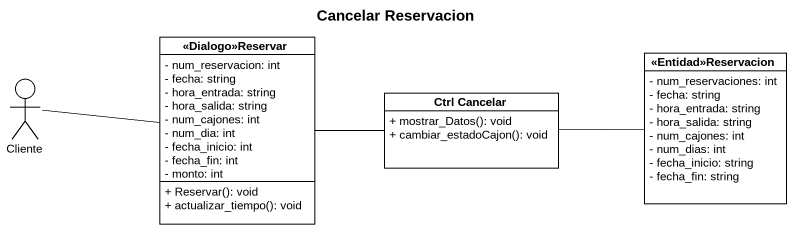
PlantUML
@startuml
title Cancelar Reservacion
allowmixing
hide circle
hide empty members
skinparam classAttributeIconSize 0
actor Cliente
class "<<Dialogo>>Reservar" as Dialogo_Reservar {
  - num_reservacion: int
  - fecha: string
  - hora_entrada: string
  - hora_salida: string
  - num_cajones: int
  - num_dia: int
  - fecha_inicio: int
  - fecha_fin: int
  - monto: int
  + Reservar(): void
  + actualizar_tiempo(): void
}
class "<<Entidad>>Reservacion" as Entidad_Reservacion {
  - num_reservaciones: int
  - fecha: string
  - hora_entrada: string
  - hora_salida: string
  - num_cajones: int
  - num_dias: int
  - fecha_inicio: string
  - fecha_fin: string
}
class "Ctrl Cancelar" as Ctrl_Cancelar {
  + mostrar_Datos(): void
  + cambiar_estadoCajon(): void
}
Cliente -right- Dialogo_Reservar
Dialogo_Reservar -right- Ctrl_Cancelar
Entidad_Reservacion -left- Ctrl_Cancelar
@enduml
